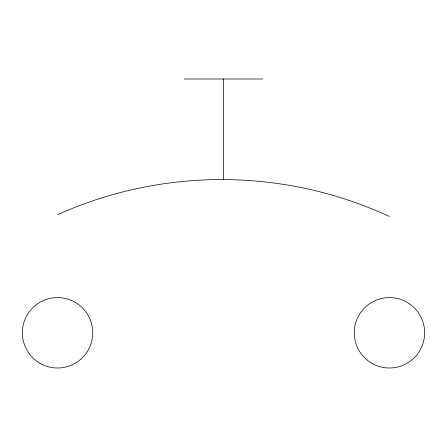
<?xml version="1.0" encoding="UTF-8"?>
<svg xmlns="http://www.w3.org/2000/svg" width="447" height="447" viewBox="0 0 447 447"><rect width="100%" height="100%" fill="white"/><g stroke="black" fill="none" stroke-linecap="round" stroke-linejoin="round"><path stroke-width="0.67" d="M184.214 79.002L262.786 79.002M223.5 79.002L223.5 179.577M57.551 214.666A400.73 400.73 0 0 1 389.449 216.454M39.951 363.282A35.201 35.201 0 0 0 92.752 332.797A35.201 35.201 0 0 0 39.951 302.312A35.201 35.201 0 0 0 39.951 363.282M371.848 363.282A35.201 35.201 0 0 0 424.65 332.797A35.201 35.201 0 0 0 371.848 302.312A35.201 35.201 0 0 0 371.848 363.282"/></g></svg>
